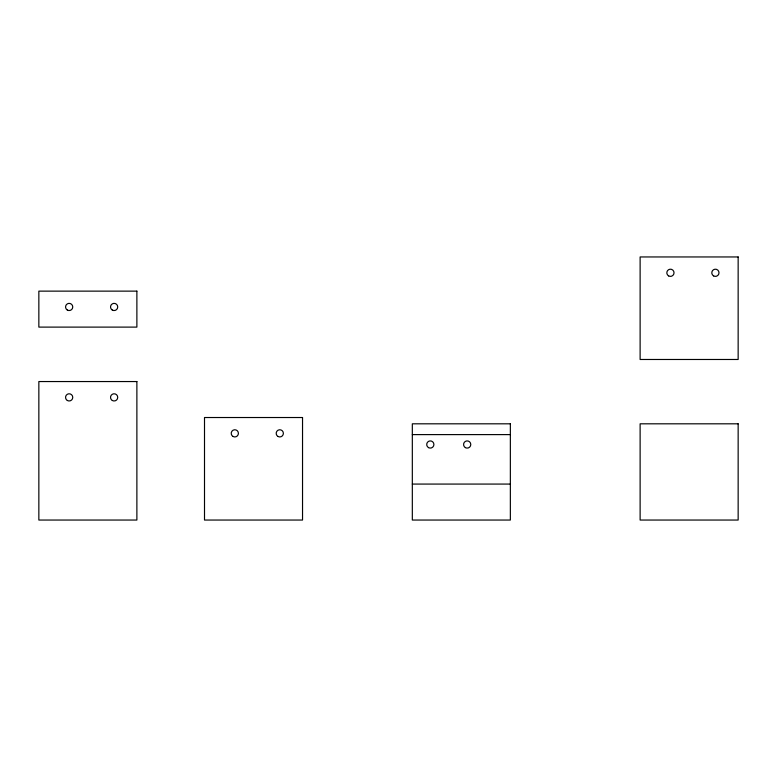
<?xml version="1.0" encoding="UTF-8"?>
<svg xmlns="http://www.w3.org/2000/svg" width="777" height="777" viewBox="0 0 777 777"><rect width="100%" height="100%" fill="white"/><g stroke="black" fill="none" stroke-linecap="round" stroke-linejoin="round"><path stroke-width="1.17" d="M412.325 434.605L510.353 434.605M412.325 484.071L510.353 484.071M738.15 256.954L640.122 256.954L640.122 359.479L738.15 359.479L738.15 256.954M136.878 291.132L38.85 291.132L38.85 327.107L136.878 327.107L136.878 291.132M136.878 381.546L38.85 381.546L38.85 520.046L136.878 520.046L136.878 381.546M302.535 417.521L204.506 417.521L204.506 520.046L302.535 520.046L302.535 417.521M510.353 423.815L412.325 423.815L412.325 520.046L510.353 520.046L510.353 423.815M738.15 423.815L640.122 423.815L640.122 520.046L738.15 520.046L738.15 423.815M668.628 275.903A3.594 3.594 0 0 0 674.028 272.785A3.594 3.594 0 0 0 668.628 269.668A3.594 3.594 0 0 0 668.628 275.903M713.597 275.903A3.594 3.594 0 0 0 718.997 272.785A3.594 3.594 0 0 0 713.597 269.668A3.594 3.594 0 0 0 713.597 275.903M428.515 447.62A3.594 3.594 0 0 0 433.906 444.502A3.594 3.594 0 0 0 428.515 441.385A3.594 3.594 0 0 0 428.515 447.62M465.384 447.62A3.594 3.594 0 0 0 470.784 444.502A3.594 3.594 0 0 0 465.384 441.385A3.594 3.594 0 0 0 465.384 447.62M277.981 436.46A3.594 3.594 0 0 0 283.382 433.352A3.594 3.594 0 0 0 277.981 430.235A3.594 3.594 0 0 0 277.981 436.46M233.013 436.46A3.594 3.594 0 0 0 238.413 433.352A3.594 3.594 0 0 0 233.013 430.235A3.594 3.594 0 0 0 233.013 436.46M112.325 400.495A3.594 3.594 0 0 0 117.725 397.377A3.594 3.594 0 0 0 112.325 394.26A3.594 3.594 0 0 0 112.325 400.495M67.356 400.495A3.594 3.594 0 0 0 72.756 397.377A3.594 3.594 0 0 0 67.356 394.26A3.594 3.594 0 0 0 67.356 400.495M112.325 310.072A3.594 3.594 0 0 0 117.725 306.954A3.594 3.594 0 0 0 112.325 303.846A3.594 3.594 0 0 0 112.325 310.072M67.356 310.072A3.594 3.594 0 0 0 72.756 306.954A3.594 3.594 0 0 0 67.356 303.846A3.594 3.594 0 0 0 67.356 310.072"/></g></svg>
